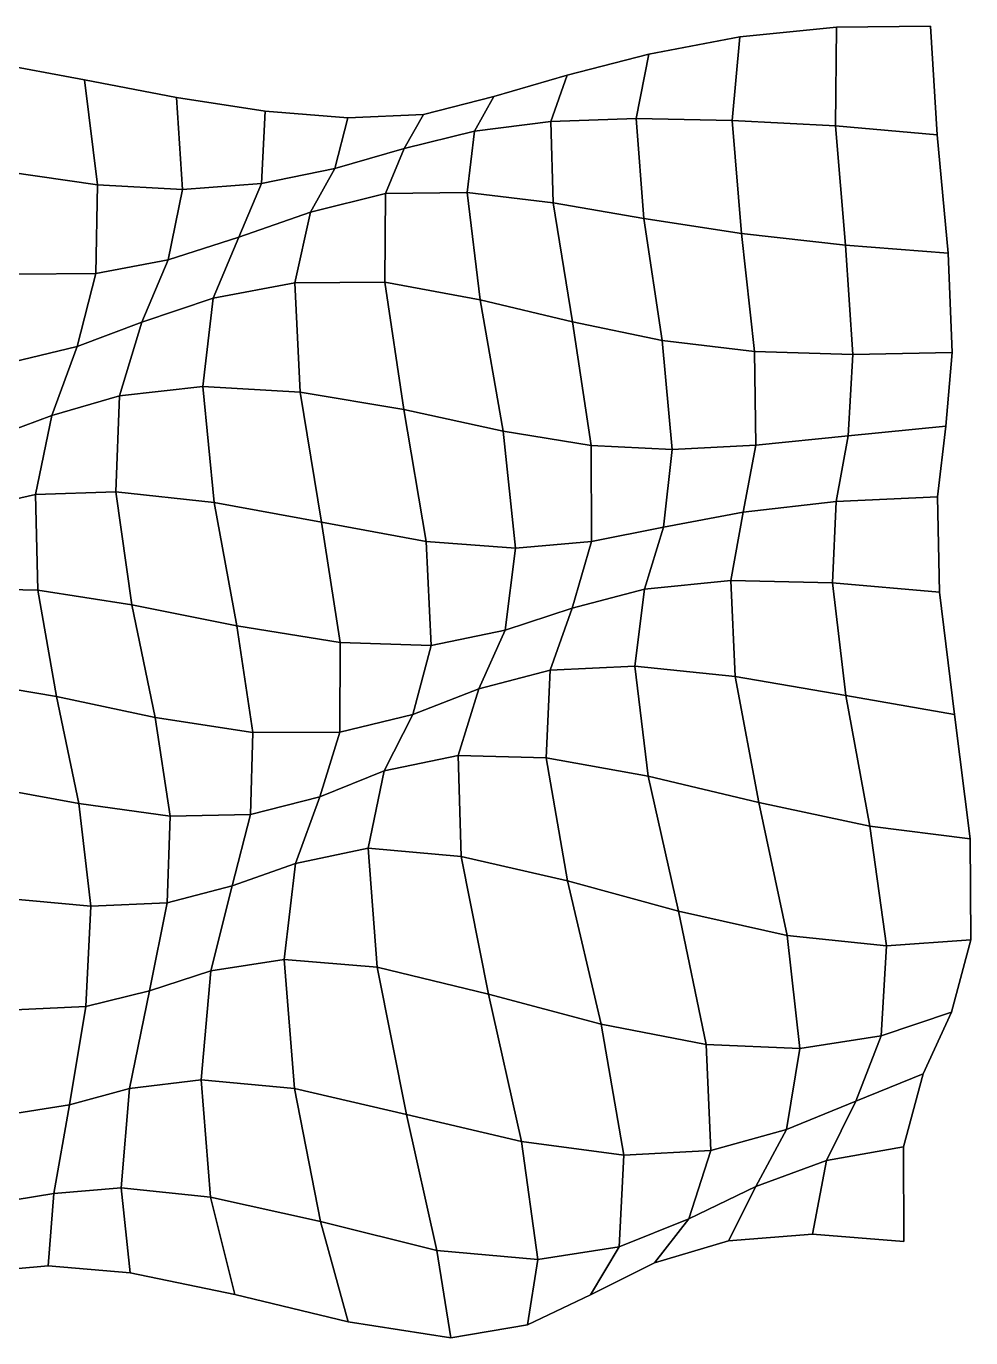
# Model space of a CAD drawing. Extents: x -161 to 229, y -138 to 124.
# Drawn here: x 40.1 to 228.7, y -138.2 to 123.7 of the extents above; entities that cross this region are included whole.
import ezdxf

# ---------------------------------------------------------------- set-up
doc = ezdxf.new("R2010")
doc.units = 0

msp = doc.modelspace()

# ---------------------------------------------------------------- linework, layer by layer
for points in [[(181.083572, 104.914162, 2.622904), (201.729034, 103.816391, -1.962409), (201.896744, 123.558449, -6.388699), (182.590622, 121.572495, -2.993456)], [(181.083572, 104.914162, 2.622904), (182.590622, 121.572495, -2.993456), (201.896744, 123.558449, -6.388699), (201.729034, 103.816391, -1.962409)], [(201.729034, 103.816391, -1.962409), (222.020004, 102.010117, -5.757051), (220.679184, 123.716751, -8.20392), (201.896744, 123.558449, -6.388699)], [(201.729034, 103.816391, -1.962409), (201.896744, 123.558449, -6.388699), (220.679184, 123.716751, -8.20392), (222.020004, 102.010117, -5.757051)], [(161.889069, 105.291138, 6.216221), (181.083572, 104.914162, 2.622904), (182.590622, 121.572495, -2.993456), (164.401062, 118.150505, 0.500269)], [(161.889069, 105.291138, 6.216221), (164.401062, 118.150505, 0.500269), (182.590622, 121.572495, -2.993456), (181.083572, 104.914162, 2.622904)], [(144.836182, 104.713997, 7.755223), (161.889069, 105.291138, 6.216221), (164.401062, 118.150505, 0.500269), (148.128265, 113.951744, 2.828914)], [(144.836182, 104.713997, 7.755223), (148.128265, 113.951744, 2.828914), (164.401062, 118.150505, 0.500269), (161.889069, 105.291138, 6.216221)], [(36.316071, 94.650383, -1.379621), (54.323746, 92.058968, -1.671245), (51.72184, 113.031387, -1.115217), (33.092003, 116.441978, -0.65434)], [(36.316071, 94.650383, -1.379621), (33.092003, 116.441978, -0.65434), (51.72184, 113.031387, -1.115217), (54.323746, 92.058968, -1.671245)], [(54.323746, 92.058968, -1.671245), (71.255463, 91.122314, -1.222927), (70.11158, 109.515884, -1.109066), (51.72184, 113.031387, -1.115217)], [(54.323746, 92.058968, -1.671245), (51.72184, 113.031387, -1.115217), (70.11158, 109.515884, -1.109066), (71.255463, 91.122314, -1.222927)], [(129.614151, 102.768005, 7.237437), (144.836182, 104.713997, 7.755223), (148.128265, 113.951744, 2.828914), (133.460815, 109.65934, 3.504965)], [(129.614151, 102.768005, 7.237437), (133.460815, 109.65934, 3.504965), (148.128265, 113.951744, 2.828914), (144.836182, 104.713997, 7.755223)], [(71.255463, 91.122314, -1.222927), (87.029205, 92.286629, 0.148215), (87.816063, 106.742012, -0.383546), (70.11158, 109.515884, -1.109066)], [(71.255463, 91.122314, -1.222927), (70.11158, 109.515884, -1.109066), (87.816063, 106.742012, -0.383546), (87.029205, 92.286629, 0.148215)], [(115.550255, 99.268677, 5.307327), (129.614151, 102.768005, 7.237437), (133.460815, 109.65934, 3.504965), (119.400833, 106.055809, 2.765689)], [(115.550255, 99.268677, 5.307327), (119.400833, 106.055809, 2.765689), (133.460815, 109.65934, 3.504965), (129.614151, 102.768005, 7.237437)], [(87.029205, 92.286629, 0.148215), (101.70591, 95.295151, 2.404418), (104.325104, 105.455208, 1.028798), (87.816063, 106.742012, -0.383546)], [(87.029205, 92.286629, 0.148215), (87.816063, 106.742012, -0.383546), (104.325104, 105.455208, 1.028798), (101.70591, 95.295151, 2.404418)], [(101.70591, 95.295151, 2.404418), (115.550255, 99.268677, 5.307327), (119.400833, 106.055809, 2.765689), (104.325104, 105.455208, 1.028798)], [(101.70591, 95.295151, 2.404418), (104.325104, 105.455208, 1.028798), (119.400833, 106.055809, 2.765689), (115.550255, 99.268677, 5.307327)], [(145.329132, 88.436058, 10.160806), (163.437622, 85.297211, 9.718444), (161.889069, 105.291138, 6.216221), (144.836182, 104.713997, 7.755223)], [(145.329132, 88.436058, 10.160806), (144.836182, 104.713997, 7.755223), (161.889069, 105.291138, 6.216221), (163.437622, 85.297211, 9.718444)], [(163.437622, 85.297211, 9.718444), (182.949478, 82.293381, 6.822182), (181.083572, 104.914162, 2.622904), (161.889069, 105.291138, 6.216221)], [(163.437622, 85.297211, 9.718444), (161.889069, 105.291138, 6.216221), (181.083572, 104.914162, 2.622904), (182.949478, 82.293381, 6.822182)], [(182.949478, 82.293381, 6.822182), (203.695007, 80.004967, 2.104713), (201.729034, 103.816391, -1.962409), (181.083572, 104.914162, 2.622904)], [(182.949478, 82.293381, 6.822182), (181.083572, 104.914162, 2.622904), (201.729034, 103.816391, -1.962409), (203.695007, 80.004967, 2.104713)], [(111.797752, 90.317596, 6.215634), (128.166809, 90.542915, 8.677981), (129.614151, 102.768005, 7.237437), (115.550255, 99.268677, 5.307327)], [(111.797752, 90.317596, 6.215634), (115.550255, 99.268677, 5.307327), (129.614151, 102.768005, 7.237437), (128.166809, 90.542915, 8.677981)], [(128.166809, 90.542915, 8.677981), (145.329132, 88.436058, 10.160806), (144.836182, 104.713997, 7.755223), (129.614151, 102.768005, 7.237437)], [(128.166809, 90.542915, 8.677981), (129.614151, 102.768005, 7.237437), (144.836182, 104.713997, 7.755223), (145.329132, 88.436058, 10.160806)], [(203.695007, 80.004967, 2.104713), (224.229294, 78.370552, -2.686425), (222.020004, 102.010117, -5.757051), (201.729034, 103.816391, -1.962409)], [(203.695007, 80.004967, 2.104713), (201.729034, 103.816391, -1.962409), (222.020004, 102.010117, -5.757051), (224.229294, 78.370552, -2.686425)], [(96.826447, 86.565529, 3.090552), (111.797752, 90.317596, 6.215634), (115.550255, 99.268677, 5.307327), (101.70591, 95.295151, 2.404418)], [(96.826447, 86.565529, 3.090552), (101.70591, 95.295151, 2.404418), (115.550255, 99.268677, 5.307327), (111.797752, 90.317596, 6.215634)], [(38.222828, 74.210892, -1.703419), (53.948666, 74.336304, -1.655033), (54.323746, 92.058968, -1.671245), (36.316071, 94.650383, -1.379621)], [(38.222828, 74.210892, -1.703419), (36.316071, 94.650383, -1.379621), (54.323746, 92.058968, -1.671245), (53.948666, 74.336304, -1.655033)], [(82.511017, 81.59877, 0.730703), (96.826447, 86.565529, 3.090552), (101.70591, 95.295151, 2.404418), (87.029205, 92.286629, 0.148215)], [(82.511017, 81.59877, 0.730703), (87.029205, 92.286629, 0.148215), (101.70591, 95.295151, 2.404418), (96.826447, 86.565529, 3.090552)], [(53.948666, 74.336304, -1.655033), (68.452713, 77.04158, -0.859411), (71.255463, 91.122314, -1.222927), (54.323746, 92.058968, -1.671245)], [(53.948666, 74.336304, -1.655033), (54.323746, 92.058968, -1.671245), (71.255463, 91.122314, -1.222927), (68.452713, 77.04158, -0.859411)], [(68.452713, 77.04158, -0.859411), (82.511017, 81.59877, 0.730703), (87.029205, 92.286629, 0.148215), (71.255463, 91.122314, -1.222927)], [(68.452713, 77.04158, -0.859411), (71.255463, 91.122314, -1.222927), (87.029205, 92.286629, 0.148215), (82.511017, 81.59877, 0.730703)], [(93.691216, 72.43718, 3.260766), (111.683777, 72.601936, 5.883671), (111.797752, 90.317596, 6.215634), (96.826447, 86.565529, 3.090552)], [(93.691216, 72.43718, 3.260766), (96.826447, 86.565529, 3.090552), (111.797752, 90.317596, 6.215634), (111.683777, 72.601936, 5.883671)], [(111.683777, 72.601936, 5.883671), (130.762238, 69.079788, 8.314799), (128.166809, 90.542915, 8.677981), (111.797752, 90.317596, 6.215634)], [(111.683777, 72.601936, 5.883671), (111.797752, 90.317596, 6.215634), (128.166809, 90.542915, 8.677981), (130.762238, 69.079788, 8.314799)], [(130.762238, 69.079788, 8.314799), (149.193649, 64.669014, 10.382766), (145.329132, 88.436058, 10.160806), (128.166809, 90.542915, 8.677981)], [(130.762238, 69.079788, 8.314799), (128.166809, 90.542915, 8.677981), (145.329132, 88.436058, 10.160806), (149.193649, 64.669014, 10.382766)], [(77.420029, 69.413086, 1.424346), (93.691216, 72.43718, 3.260766), (96.826447, 86.565529, 3.090552), (82.511017, 81.59877, 0.730703)], [(77.420029, 69.413086, 1.424346), (82.511017, 81.59877, 0.730703), (96.826447, 86.565529, 3.090552), (93.691216, 72.43718, 3.260766)], [(149.193649, 64.669014, 10.382766), (167.110947, 60.934162, 10.947732), (163.437622, 85.297211, 9.718444), (145.329132, 88.436058, 10.160806)], [(149.193649, 64.669014, 10.382766), (145.329132, 88.436058, 10.160806), (163.437622, 85.297211, 9.718444), (167.110947, 60.934162, 10.947732)], [(167.110947, 60.934162, 10.947732), (185.551086, 58.737362, 9.051522), (182.949478, 82.293381, 6.822182), (163.437622, 85.297211, 9.718444)], [(167.110947, 60.934162, 10.947732), (163.437622, 85.297211, 9.718444), (182.949478, 82.293381, 6.822182), (185.551086, 58.737362, 9.051522)], [(63.155758, 64.5933, 0.092931), (77.420029, 69.413086, 1.424346), (82.511017, 81.59877, 0.730703), (68.452713, 77.04158, -0.859411)], [(63.155758, 64.5933, 0.092931), (68.452713, 77.04158, -0.859411), (82.511017, 81.59877, 0.730703), (77.420029, 69.413086, 1.424346)], [(185.551086, 58.737362, 9.051522), (205.156952, 58.131104, 4.886821), (203.695007, 80.004967, 2.104713), (182.949478, 82.293381, 6.822182)], [(185.551086, 58.737362, 9.051522), (182.949478, 82.293381, 6.822182), (203.695007, 80.004967, 2.104713), (205.156952, 58.131104, 4.886821)], [(205.156952, 58.131104, 4.886821), (225.040192, 58.554222, -0.009794), (224.229294, 78.370552, -2.686425), (203.695007, 80.004967, 2.104713)], [(205.156952, 58.131104, 4.886821), (203.695007, 80.004967, 2.104713), (224.229294, 78.370552, -2.686425), (225.040192, 58.554222, -0.009794)], [(50.242908, 59.742809, -0.797752), (63.155758, 64.5933, 0.092931), (68.452713, 77.04158, -0.859411), (53.948666, 74.336304, -1.655033)], [(50.242908, 59.742809, -0.797752), (53.948666, 74.336304, -1.655033), (68.452713, 77.04158, -0.859411), (63.155758, 64.5933, 0.092931)], [(37.265915, 56.646114, -1.210365), (50.242908, 59.742809, -0.797752), (53.948666, 74.336304, -1.655033), (38.222828, 74.210892, -1.703419)], [(37.265915, 56.646114, -1.210365), (38.222828, 74.210892, -1.703419), (53.948666, 74.336304, -1.655033), (50.242908, 59.742809, -0.797752)], [(75.370049, 51.732613, 2.209), (94.802078, 50.661366, 3.274563), (93.691216, 72.43718, 3.260766), (77.420029, 69.413086, 1.424346)], [(75.370049, 51.732613, 2.209), (77.420029, 69.413086, 1.424346), (93.691216, 72.43718, 3.260766), (94.802078, 50.661366, 3.274563)], [(94.802078, 50.661366, 3.274563), (115.496803, 47.190826, 5.204061), (111.683777, 72.601936, 5.883671), (93.691216, 72.43718, 3.260766)], [(94.802078, 50.661366, 3.274563), (93.691216, 72.43718, 3.260766), (111.683777, 72.601936, 5.883671), (115.496803, 47.190826, 5.204061)], [(115.496803, 47.190826, 5.204061), (135.32608, 42.83794, 7.405412), (130.762238, 69.079788, 8.314799), (111.683777, 72.601936, 5.883671)], [(115.496803, 47.190826, 5.204061), (111.683777, 72.601936, 5.883671), (130.762238, 69.079788, 8.314799), (135.32608, 42.83794, 7.405412)], [(58.716888, 49.913773, 1.459229), (75.370049, 51.732613, 2.209), (77.420029, 69.413086, 1.424346), (63.155758, 64.5933, 0.092931)], [(58.716888, 49.913773, 1.459229), (63.155758, 64.5933, 0.092931), (77.420029, 69.413086, 1.424346), (75.370049, 51.732613, 2.209)], [(135.32608, 42.83794, 7.405412), (152.893036, 39.980629, 9.747661), (149.193649, 64.669014, 10.382766), (130.762238, 69.079788, 8.314799)], [(135.32608, 42.83794, 7.405412), (130.762238, 69.079788, 8.314799), (149.193649, 64.669014, 10.382766), (152.893036, 39.980629, 9.747661)], [(45.201103, 45.981449, 0.764646), (58.716888, 49.913773, 1.459229), (63.155758, 64.5933, 0.092931), (50.242908, 59.742809, -0.797752)], [(45.201103, 45.981449, 0.764646), (50.242908, 59.742809, -0.797752), (63.155758, 64.5933, 0.092931), (58.716888, 49.913773, 1.459229)], [(152.893036, 39.980629, 9.747661), (169.085449, 39.175213, 10.959702), (167.110947, 60.934162, 10.947732), (149.193649, 64.669014, 10.382766)], [(152.893036, 39.980629, 9.747661), (149.193649, 64.669014, 10.382766), (167.110947, 60.934162, 10.947732), (169.085449, 39.175213, 10.959702)], [(169.085449, 39.175213, 10.959702), (185.773331, 40.080036, 9.832664), (185.551086, 58.737362, 9.051522), (167.110947, 60.934162, 10.947732)], [(169.085449, 39.175213, 10.959702), (167.110947, 60.934162, 10.947732), (185.551086, 58.737362, 9.051522), (185.773331, 40.080036, 9.832664)], [(33.677258, 41.702492, 0.10198), (45.201103, 45.981449, 0.764646), (50.242908, 59.742809, -0.797752), (37.265915, 56.646114, -1.210365)], [(33.677258, 41.702492, 0.10198), (37.265915, 56.646114, -1.210365), (50.242908, 59.742809, -0.797752), (45.201103, 45.981449, 0.764646)], [(185.773331, 40.080036, 9.832664), (204.207703, 41.91877, 6.326141), (205.156952, 58.131104, 4.886821), (185.551086, 58.737362, 9.051522)], [(185.773331, 40.080036, 9.832664), (185.551086, 58.737362, 9.051522), (205.156952, 58.131104, 4.886821), (204.207703, 41.91877, 6.326141)], [(204.207703, 41.91877, 6.326141), (223.720001, 43.849598, 1.789647), (225.040192, 58.554222, -0.009794), (205.156952, 58.131104, 4.886821)], [(204.207703, 41.91877, 6.326141), (205.156952, 58.131104, 4.886821), (225.040192, 58.554222, -0.009794), (223.720001, 43.849598, 1.789647)], [(41.918884, 30.182747, 2.817664), (57.967037, 30.744194, 3.20428), (58.716888, 49.913773, 1.459229), (45.201103, 45.981449, 0.764646)], [(41.918884, 30.182747, 2.817664), (45.201103, 45.981449, 0.764646), (58.716888, 49.913773, 1.459229), (57.967037, 30.744194, 3.20428)], [(57.967037, 30.744194, 3.20428), (77.602943, 28.606037, 3.364351), (75.370049, 51.732613, 2.209), (58.716888, 49.913773, 1.459229)], [(57.967037, 30.744194, 3.20428), (58.716888, 49.913773, 1.459229), (75.370049, 51.732613, 2.209), (77.602943, 28.606037, 3.364351)], [(77.602943, 28.606037, 3.364351), (99.057213, 24.69212, 3.818894), (94.802078, 50.661366, 3.274563), (75.370049, 51.732613, 2.209)], [(77.602943, 28.606037, 3.364351), (75.370049, 51.732613, 2.209), (94.802078, 50.661366, 3.274563), (99.057213, 24.69212, 3.818894)], [(99.057213, 24.69212, 3.818894), (119.926582, 20.829409, 5.280448), (115.496803, 47.190826, 5.204061), (94.802078, 50.661366, 3.274563)], [(99.057213, 24.69212, 3.818894), (94.802078, 50.661366, 3.274563), (115.496803, 47.190826, 5.204061), (119.926582, 20.829409, 5.280448)], [(119.926582, 20.829409, 5.280448), (137.794403, 19.49094, 7.229119), (135.32608, 42.83794, 7.405412), (115.496803, 47.190826, 5.204061)], [(119.926582, 20.829409, 5.280448), (115.496803, 47.190826, 5.204061), (135.32608, 42.83794, 7.405412), (137.794403, 19.49094, 7.229119)], [(29.541651, 27.385429, 1.970367), (41.918884, 30.182747, 2.817664), (45.201103, 45.981449, 0.764646), (33.677258, 41.702492, 0.10198)], [(29.541651, 27.385429, 1.970367), (33.677258, 41.702492, 0.10198), (45.201103, 45.981449, 0.764646), (41.918884, 30.182747, 2.817664)], [(137.794403, 19.49094, 7.229119), (152.953323, 20.786703, 9.498227), (152.893036, 39.980629, 9.747661), (135.32608, 42.83794, 7.405412)], [(137.794403, 19.49094, 7.229119), (135.32608, 42.83794, 7.405412), (152.893036, 39.980629, 9.747661), (152.953323, 20.786703, 9.498227)], [(183.24437, 26.671591, 9.86636), (201.846863, 28.797773, 6.711663), (204.207703, 41.91877, 6.326141), (185.773331, 40.080036, 9.832664)], [(183.24437, 26.671591, 9.86636), (185.773331, 40.080036, 9.832664), (204.207703, 41.91877, 6.326141), (201.846863, 28.797773, 6.711663)], [(201.846863, 28.797773, 6.711663), (222.050018, 29.704094, 2.594651), (223.720001, 43.849598, 1.789647), (204.207703, 41.91877, 6.326141)], [(201.846863, 28.797773, 6.711663), (204.207703, 41.91877, 6.326141), (223.720001, 43.849598, 1.789647), (222.050018, 29.704094, 2.594651)], [(152.953323, 20.786703, 9.498227), (167.330933, 23.648033, 10.770592), (169.085449, 39.175213, 10.959702), (152.893036, 39.980629, 9.747661)], [(152.953323, 20.786703, 9.498227), (152.893036, 39.980629, 9.747661), (169.085449, 39.175213, 10.959702), (167.330933, 23.648033, 10.770592)], [(167.330933, 23.648033, 10.770592), (183.24437, 26.671591, 9.86636), (185.773331, 40.080036, 9.832664), (169.085449, 39.175213, 10.959702)], [(167.330933, 23.648033, 10.770592), (169.085449, 39.175213, 10.959702), (185.773331, 40.080036, 9.832664), (183.24437, 26.671591, 9.86636)], [(27.361647, 11.452346, 3.932813), (42.37825, 11.118877, 5.164756), (41.918884, 30.182747, 2.817664), (29.541651, 27.385429, 1.970367)], [(27.361647, 11.452346, 3.932813), (29.541651, 27.385429, 1.970367), (41.918884, 30.182747, 2.817664), (42.37825, 11.118877, 5.164756)], [(42.37825, 11.118877, 5.164756), (61.134903, 8.179543, 5.496178), (57.967037, 30.744194, 3.20428), (41.918884, 30.182747, 2.817664)], [(42.37825, 11.118877, 5.164756), (41.918884, 30.182747, 2.817664), (57.967037, 30.744194, 3.20428), (61.134903, 8.179543, 5.496178)], [(61.134903, 8.179543, 5.496178), (82.1101, 3.995784, 5.415049), (77.602943, 28.606037, 3.364351), (57.967037, 30.744194, 3.20428)], [(61.134903, 8.179543, 5.496178), (57.967037, 30.744194, 3.20428), (77.602943, 28.606037, 3.364351), (82.1101, 3.995784, 5.415049)], [(201.091141, 12.548594, 6.035868), (222.510651, 10.674004, 2.404737), (222.050018, 29.704094, 2.594651), (201.846863, 28.797773, 6.711663)], [(201.091141, 12.548594, 6.035868), (201.846863, 28.797773, 6.711663), (222.050018, 29.704094, 2.594651), (222.510651, 10.674004, 2.404737)], [(82.1101, 3.995784, 5.415049), (102.753601, 0.657221, 5.628825), (99.057213, 24.69212, 3.818894), (77.602943, 28.606037, 3.364351)], [(82.1101, 3.995784, 5.415049), (77.602943, 28.606037, 3.364351), (99.057213, 24.69212, 3.818894), (102.753601, 0.657221, 5.628825)], [(163.557846, 11.259567, 10.53749), (180.809326, 13.006292, 9.155907), (183.24437, 26.671591, 9.86636), (167.330933, 23.648033, 10.770592)], [(163.557846, 11.259567, 10.53749), (167.330933, 23.648033, 10.770592), (183.24437, 26.671591, 9.86636), (180.809326, 13.006292, 9.155907)], [(180.809326, 13.006292, 9.155907), (201.091141, 12.548594, 6.035868), (201.846863, 28.797773, 6.711663), (183.24437, 26.671591, 9.86636)], [(180.809326, 13.006292, 9.155907), (183.24437, 26.671591, 9.86636), (201.846863, 28.797773, 6.711663), (201.091141, 12.548594, 6.035868)], [(102.753601, 0.657221, 5.628825), (120.940926, 0.013555, 6.890079), (119.926582, 20.829409, 5.280448), (99.057213, 24.69212, 3.818894)], [(102.753601, 0.657221, 5.628825), (99.057213, 24.69212, 3.818894), (119.926582, 20.829409, 5.280448), (120.940926, 0.013555, 6.890079)], [(149.136688, 7.502342, 9.984294), (163.557846, 11.259567, 10.53749), (167.330933, 23.648033, 10.770592), (152.953323, 20.786703, 9.498227)], [(149.136688, 7.502342, 9.984294), (152.953323, 20.786703, 9.498227), (167.330933, 23.648033, 10.770592), (163.557846, 11.259567, 10.53749)], [(120.940926, 0.013555, 6.890079), (135.713654, 3.071708, 8.368122), (137.794403, 19.49094, 7.229119), (119.926582, 20.829409, 5.280448)], [(120.940926, 0.013555, 6.890079), (119.926582, 20.829409, 5.280448), (137.794403, 19.49094, 7.229119), (135.713654, 3.071708, 8.368122)], [(135.713654, 3.071708, 8.368122), (149.136688, 7.502342, 9.984294), (152.953323, 20.786703, 9.498227), (137.794403, 19.49094, 7.229119)], [(135.713654, 3.071708, 8.368122), (137.794403, 19.49094, 7.229119), (152.953323, 20.786703, 9.498227), (149.136688, 7.502342, 9.984294)], [(28.334545, -7.137943, 5.261172), (46.099564, -10.122339, 7.300711), (42.37825, 11.118877, 5.164756), (27.361647, 11.452346, 3.932813)], [(28.334545, -7.137943, 5.261172), (27.361647, 11.452346, 3.932813), (42.37825, 11.118877, 5.164756), (46.099564, -10.122339, 7.300711)], [(46.099564, -10.122339, 7.300711), (65.819267, -14.337029, 8.178729), (61.134903, 8.179543, 5.496178), (42.37825, 11.118877, 5.164756)], [(46.099564, -10.122339, 7.300711), (42.37825, 11.118877, 5.164756), (61.134903, 8.179543, 5.496178), (65.819267, -14.337029, 8.178729)], [(144.740326, -4.896665, 10.767011), (161.651596, -4.064499, 9.965881), (163.557846, 11.259567, 10.53749), (149.136688, 7.502342, 9.984294)], [(144.740326, -4.896665, 10.767011), (149.136688, 7.502342, 9.984294), (163.557846, 11.259567, 10.53749), (161.651596, -4.064499, 9.965881)], [(161.651596, -4.064499, 9.965881), (181.684845, -6.168898, 7.703729), (180.809326, 13.006292, 9.155907), (163.557846, 11.259567, 10.53749)], [(161.651596, -4.064499, 9.965881), (163.557846, 11.259567, 10.53749), (180.809326, 13.006292, 9.155907), (181.684845, -6.168898, 7.703729)], [(181.684845, -6.168898, 7.703729), (203.779816, -9.974205, 4.513397), (201.091141, 12.548594, 6.035868), (180.809326, 13.006292, 9.155907)], [(181.684845, -6.168898, 7.703729), (180.809326, 13.006292, 9.155907), (201.091141, 12.548594, 6.035868), (203.779816, -9.974205, 4.513397)], [(203.779816, -9.974205, 4.513397), (225.495819, -13.717214, 1.530292), (222.510651, 10.674004, 2.404737), (201.091141, 12.548594, 6.035868)], [(203.779816, -9.974205, 4.513397), (201.091141, 12.548594, 6.035868), (222.510651, 10.674004, 2.404737), (225.495819, -13.717214, 1.530292)], [(65.819267, -14.337029, 8.178729), (85.330391, -17.346716, 8.435356), (82.1101, 3.995784, 5.415049), (61.134903, 8.179543, 5.496178)], [(65.819267, -14.337029, 8.178729), (61.134903, 8.179543, 5.496178), (82.1101, 3.995784, 5.415049), (85.330391, -17.346716, 8.435356)], [(130.469238, -8.629529, 10.480702), (144.740326, -4.896665, 10.767011), (149.136688, 7.502342, 9.984294), (135.713654, 3.071708, 8.368122)], [(130.469238, -8.629529, 10.480702), (135.713654, 3.071708, 8.368122), (149.136688, 7.502342, 9.984294), (144.740326, -4.896665, 10.767011)], [(85.330391, -17.346716, 8.435356), (102.678146, -17.284111, 8.818824), (102.753601, 0.657221, 5.628825), (82.1101, 3.995784, 5.415049)], [(85.330391, -17.346716, 8.435356), (82.1101, 3.995784, 5.415049), (102.753601, 0.657221, 5.628825), (102.678146, -17.284111, 8.818824)], [(117.264534, -13.766988, 9.946072), (130.469238, -8.629529, 10.480702), (135.713654, 3.071708, 8.368122), (120.940926, 0.013555, 6.890079)], [(117.264534, -13.766988, 9.946072), (120.940926, 0.013555, 6.890079), (135.713654, 3.071708, 8.368122), (130.469238, -8.629529, 10.480702)], [(102.678146, -17.284111, 8.818824), (117.264534, -13.766988, 9.946072), (120.940926, 0.013555, 6.890079), (102.753601, 0.657221, 5.628825)], [(102.678146, -17.284111, 8.818824), (102.753601, 0.657221, 5.628825), (120.940926, 0.013555, 6.890079), (117.264534, -13.766988, 9.946072)], [(126.338707, -21.917189, 12.059329), (143.926758, -22.372375, 10.664328), (144.740326, -4.896665, 10.767011), (130.469238, -8.629529, 10.480702)], [(126.338707, -21.917189, 12.059329), (130.469238, -8.629529, 10.480702), (144.740326, -4.896665, 10.767011), (143.926758, -22.372375, 10.664328)], [(143.926758, -22.372375, 10.664328), (164.271927, -26.026926, 8.43406), (161.651596, -4.064499, 9.965881), (144.740326, -4.896665, 10.767011)], [(143.926758, -22.372375, 10.664328), (144.740326, -4.896665, 10.767011), (161.651596, -4.064499, 9.965881), (164.271927, -26.026926, 8.43406)], [(164.271927, -26.026926, 8.43406), (186.411041, -31.287167, 5.522243), (181.684845, -6.168898, 7.703729), (161.651596, -4.064499, 9.965881)], [(164.271927, -26.026926, 8.43406), (161.651596, -4.064499, 9.965881), (181.684845, -6.168898, 7.703729), (186.411041, -31.287167, 5.522243)], [(31.581524, -28.057755, 4.996436), (50.572617, -31.511581, 8.186146), (46.099564, -10.122339, 7.300711), (28.334545, -7.137943, 5.261172)], [(31.581524, -28.057755, 4.996436), (28.334545, -7.137943, 5.261172), (46.099564, -10.122339, 7.300711), (50.572617, -31.511581, 8.186146)], [(186.411041, -31.287167, 5.522243), (208.57074, -36.039074, 2.645791), (203.779816, -9.974205, 4.513397), (181.684845, -6.168898, 7.703729)], [(186.411041, -31.287167, 5.522243), (181.684845, -6.168898, 7.703729), (203.779816, -9.974205, 4.513397), (208.57074, -36.039074, 2.645791)], [(50.572617, -31.511581, 8.186146), (68.799377, -34.073059, 10.191723), (65.819267, -14.337029, 8.178729), (46.099564, -10.122339, 7.300711)], [(50.572617, -31.511581, 8.186146), (46.099564, -10.122339, 7.300711), (65.819267, -14.337029, 8.178729), (68.799377, -34.073059, 10.191723)], [(111.589455, -24.968187, 12.886609), (126.338707, -21.917189, 12.059329), (130.469238, -8.629529, 10.480702), (117.264534, -13.766988, 9.946072)], [(111.589455, -24.968187, 12.886609), (117.264534, -13.766988, 9.946072), (130.469238, -8.629529, 10.480702), (126.338707, -21.917189, 12.059329)], [(208.57074, -36.039074, 2.645791), (228.604889, -38.596622, 0.628755), (225.495819, -13.717214, 1.530292), (203.779816, -9.974205, 4.513397)], [(208.57074, -36.039074, 2.645791), (203.779816, -9.974205, 4.513397), (225.495819, -13.717214, 1.530292), (228.604889, -38.596622, 0.628755)], [(68.799377, -34.073059, 10.191723), (84.893173, -33.7346, 11.300783), (85.330391, -17.346716, 8.435356), (65.819267, -14.337029, 8.178729)], [(68.799377, -34.073059, 10.191723), (65.819267, -14.337029, 8.178729), (85.330391, -17.346716, 8.435356), (84.893173, -33.7346, 11.300783)], [(98.740768, -30.176167, 12.072604), (111.589455, -24.968187, 12.886609), (117.264534, -13.766988, 9.946072), (102.678146, -17.284111, 8.818824)], [(98.740768, -30.176167, 12.072604), (102.678146, -17.284111, 8.818824), (117.264534, -13.766988, 9.946072), (111.589455, -24.968187, 12.886609)], [(84.893173, -33.7346, 11.300783), (98.740768, -30.176167, 12.072604), (102.678146, -17.284111, 8.818824), (85.330391, -17.346716, 8.435356)], [(84.893173, -33.7346, 11.300783), (85.330391, -17.346716, 8.435356), (102.678146, -17.284111, 8.818824), (98.740768, -30.176167, 12.072604)], [(108.336449, -40.448597, 13.41243), (126.959, -42.114986, 11.383941), (126.338707, -21.917189, 12.059329), (111.589455, -24.968187, 12.886609)], [(108.336449, -40.448597, 13.41243), (111.589455, -24.968187, 12.886609), (126.338707, -21.917189, 12.059329), (126.959, -42.114986, 11.383941)], [(126.959, -42.114986, 11.383941), (148.154663, -46.992401, 8.748029), (143.926758, -22.372375, 10.664328), (126.338707, -21.917189, 12.059329)], [(126.959, -42.114986, 11.383941), (126.338707, -21.917189, 12.059329), (143.926758, -22.372375, 10.664328), (148.154663, -46.992401, 8.748029)], [(148.154663, -46.992401, 8.748029), (170.369095, -53.000389, 5.818086), (164.271927, -26.026926, 8.43406), (143.926758, -22.372375, 10.664328)], [(148.154663, -46.992401, 8.748029), (143.926758, -22.372375, 10.664328), (164.271927, -26.026926, 8.43406), (170.369095, -53.000389, 5.818086)], [(93.85807, -43.477085, 13.080677), (108.336449, -40.448597, 13.41243), (111.589455, -24.968187, 12.886609), (98.740768, -30.176167, 12.072604)], [(93.85807, -43.477085, 13.080677), (98.740768, -30.176167, 12.072604), (111.589455, -24.968187, 12.886609), (108.336449, -40.448597, 13.41243)], [(170.369095, -53.000389, 5.818086), (192.069702, -57.857506, 3.084004), (186.411041, -31.287167, 5.522243), (164.271927, -26.026926, 8.43406)], [(170.369095, -53.000389, 5.818086), (164.271927, -26.026926, 8.43406), (186.411041, -31.287167, 5.522243), (192.069702, -57.857506, 3.084004)], [(34.889828, -50.34803, 2.44195), (52.94408, -52.053558, 6.606542), (50.572617, -31.511581, 8.186146), (31.581524, -28.057755, 4.996436)], [(34.889828, -50.34803, 2.44195), (31.581524, -28.057755, 4.996436), (50.572617, -31.511581, 8.186146), (52.94408, -52.053558, 6.606542)], [(81.215195, -47.99036, 11.942597), (93.85807, -43.477085, 13.080677), (98.740768, -30.176167, 12.072604), (84.893173, -33.7346, 11.300783)], [(81.215195, -47.99036, 11.942597), (84.893173, -33.7346, 11.300783), (98.740768, -30.176167, 12.072604), (93.85807, -43.477085, 13.080677)], [(192.069702, -57.857506, 3.084004), (211.859863, -59.916592, 1.150262), (208.57074, -36.039074, 2.645791), (186.411041, -31.287167, 5.522243)], [(192.069702, -57.857506, 3.084004), (186.411041, -31.287167, 5.522243), (208.57074, -36.039074, 2.645791), (211.859863, -59.916592, 1.150262)], [(52.94408, -52.053558, 6.606542), (68.20993, -51.376671, 9.836845), (68.799377, -34.073059, 10.191723), (50.572617, -31.511581, 8.186146)], [(52.94408, -52.053558, 6.606542), (50.572617, -31.511581, 8.186146), (68.799377, -34.073059, 10.191723), (68.20993, -51.376671, 9.836845)], [(68.20993, -51.376671, 9.836845), (81.215195, -47.99036, 11.942597), (84.893173, -33.7346, 11.300783), (68.799377, -34.073059, 10.191723)], [(68.20993, -51.376671, 9.836845), (68.799377, -34.073059, 10.191723), (84.893173, -33.7346, 11.300783), (81.215195, -47.99036, 11.942597)], [(211.859863, -59.916592, 1.150262), (228.723831, -58.729439, 0.315425), (228.604889, -38.596622, 0.628755), (208.57074, -36.039074, 2.645791)], [(211.859863, -59.916592, 1.150262), (208.57074, -36.039074, 2.645791), (228.604889, -38.596622, 0.628755), (228.723831, -58.729439, 0.315425)], [(91.610435, -62.701385, 10.234031), (110.162498, -64.181343, 10.230579), (108.336449, -40.448597, 13.41243), (93.85807, -43.477085, 13.080677)], [(91.610435, -62.701385, 10.234031), (93.85807, -43.477085, 13.080677), (108.336449, -40.448597, 13.41243), (110.162498, -64.181343, 10.230579)], [(110.162498, -64.181343, 10.230579), (132.374527, -69.575264, 7.932425), (126.959, -42.114986, 11.383941), (108.336449, -40.448597, 13.41243)], [(110.162498, -64.181343, 10.230579), (108.336449, -40.448597, 13.41243), (126.959, -42.114986, 11.383941), (132.374527, -69.575264, 7.932425)], [(76.934723, -64.951767, 8.872207), (91.610435, -62.701385, 10.234031), (93.85807, -43.477085, 13.080677), (81.215195, -47.99036, 11.942597)], [(76.934723, -64.951767, 8.872207), (81.215195, -47.99036, 11.942597), (93.85807, -43.477085, 13.080677), (91.610435, -62.701385, 10.234031)], [(132.374527, -69.575264, 7.932425), (154.87085, -75.559082, 5.266381), (148.154663, -46.992401, 8.748029), (126.959, -42.114986, 11.383941)], [(132.374527, -69.575264, 7.932425), (126.959, -42.114986, 11.383941), (148.154663, -46.992401, 8.748029), (154.87085, -75.559082, 5.266381)], [(154.87085, -75.559082, 5.266381), (175.871033, -79.653625, 2.874145), (170.369095, -53.000389, 5.818086), (148.154663, -46.992401, 8.748029)], [(154.87085, -75.559082, 5.266381), (148.154663, -46.992401, 8.748029), (170.369095, -53.000389, 5.818086), (175.871033, -79.653625, 2.874145)], [(64.661072, -68.940056, 6.12482), (76.934723, -64.951767, 8.872207), (81.215195, -47.99036, 11.942597), (68.20993, -51.376671, 9.836845)], [(64.661072, -68.940056, 6.12482), (68.20993, -51.376671, 9.836845), (81.215195, -47.99036, 11.942597), (76.934723, -64.951767, 8.872207)], [(36.362331, -72.820572, -2.02568), (51.975166, -72.090843, 2.258616), (52.94408, -52.053558, 6.606542), (34.889828, -50.34803, 2.44195)], [(36.362331, -72.820572, -2.02568), (34.889828, -50.34803, 2.44195), (52.94408, -52.053558, 6.606542), (51.975166, -72.090843, 2.258616)], [(51.975166, -72.090843, 2.258616), (64.661072, -68.940056, 6.12482), (68.20993, -51.376671, 9.836845), (52.94408, -52.053558, 6.606542)], [(51.975166, -72.090843, 2.258616), (52.94408, -52.053558, 6.606542), (68.20993, -51.376671, 9.836845), (64.661072, -68.940056, 6.12482)], [(175.871033, -79.653625, 2.874145), (194.572617, -80.45929, 1.248898), (192.069702, -57.857506, 3.084004), (170.369095, -53.000389, 5.818086)], [(175.871033, -79.653625, 2.874145), (170.369095, -53.000389, 5.818086), (192.069702, -57.857506, 3.084004), (194.572617, -80.45929, 1.248898)], [(194.572617, -80.45929, 1.248898), (210.812042, -77.931213, 0.620006), (211.859863, -59.916592, 1.150262), (192.069702, -57.857506, 3.084004)], [(194.572617, -80.45929, 1.248898), (192.069702, -57.857506, 3.084004), (211.859863, -59.916592, 1.150262), (210.812042, -77.931213, 0.620006)], [(210.812042, -77.931213, 0.620006), (224.879196, -73.193588, 0.736844), (228.723831, -58.729439, 0.315425), (211.859863, -59.916592, 1.150262)], [(210.812042, -77.931213, 0.620006), (211.859863, -59.916592, 1.150262), (228.723831, -58.729439, 0.315425), (224.879196, -73.193588, 0.736844)], [(75.007401, -86.718544, 2.835411), (93.657219, -88.432167, 4.280006), (91.610435, -62.701385, 10.234031), (76.934723, -64.951767, 8.872207)], [(75.007401, -86.718544, 2.835411), (76.934723, -64.951767, 8.872207), (91.610435, -62.701385, 10.234031), (93.657219, -88.432167, 4.280006)], [(93.657219, -88.432167, 4.280006), (116.010918, -93.641373, 4.420017), (110.162498, -64.181343, 10.230579), (91.610435, -62.701385, 10.234031)], [(93.657219, -88.432167, 4.280006), (91.610435, -62.701385, 10.234031), (110.162498, -64.181343, 10.230579), (116.010918, -93.641373, 4.420017)], [(60.693382, -88.463562, 0.113636), (75.007401, -86.718544, 2.835411), (76.934723, -64.951767, 8.872207), (64.661072, -68.940056, 6.12482)], [(60.693382, -88.463562, 0.113636), (64.661072, -68.940056, 6.12482), (76.934723, -64.951767, 8.872207), (75.007401, -86.718544, 2.835411)], [(116.010918, -93.641373, 4.420017), (138.972824, -98.994576, 3.091869), (132.374527, -69.575264, 7.932425), (110.162498, -64.181343, 10.230579)], [(116.010918, -93.641373, 4.420017), (110.162498, -64.181343, 10.230579), (132.374527, -69.575264, 7.932425), (138.972824, -98.994576, 3.091869)], [(48.729622, -91.673401, -3.361843), (60.693382, -88.463562, 0.113636), (64.661072, -68.940056, 6.12482), (51.975166, -72.090843, 2.258616)], [(48.729622, -91.673401, -3.361843), (51.975166, -72.090843, 2.258616), (64.661072, -68.940056, 6.12482), (60.693382, -88.463562, 0.113636)], [(138.972824, -98.994576, 3.091869), (159.406174, -101.743126, 1.69424), (154.87085, -75.559082, 5.266381), (132.374527, -69.575264, 7.932425)], [(138.972824, -98.994576, 3.091869), (132.374527, -69.575264, 7.932425), (154.87085, -75.559082, 5.266381), (159.406174, -101.743126, 1.69424)], [(35.642742, -93.790283, -6.605682), (48.729622, -91.673401, -3.361843), (51.975166, -72.090843, 2.258616), (36.362331, -72.820572, -2.02568)], [(35.642742, -93.790283, -6.605682), (36.362331, -72.820572, -2.02568), (51.975166, -72.090843, 2.258616), (48.729622, -91.673401, -3.361843)], [(205.751175, -90.934235, 0.993359), (219.210724, -85.519455, 1.326889), (224.879196, -73.193588, 0.736844), (210.812042, -77.931213, 0.620006)], [(205.751175, -90.934235, 0.993359), (210.812042, -77.931213, 0.620006), (224.879196, -73.193588, 0.736844), (219.210724, -85.519455, 1.326889)], [(159.406174, -101.743126, 1.69424), (176.816299, -100.785027, 0.804332), (175.871033, -79.653625, 2.874145), (154.87085, -75.559082, 5.266381)], [(159.406174, -101.743126, 1.69424), (154.87085, -75.559082, 5.266381), (175.871033, -79.653625, 2.874145), (176.816299, -100.785027, 0.804332)], [(191.924362, -96.65126, 0.634448), (205.751175, -90.934235, 0.993359), (210.812042, -77.931213, 0.620006), (194.572617, -80.45929, 1.248898)], [(191.924362, -96.65126, 0.634448), (194.572617, -80.45929, 1.248898), (210.812042, -77.931213, 0.620006), (205.751175, -90.934235, 0.993359)], [(176.816299, -100.785027, 0.804332), (191.924362, -96.65126, 0.634448), (194.572617, -80.45929, 1.248898), (175.871033, -79.653625, 2.874145)], [(176.816299, -100.785027, 0.804332), (175.871033, -79.653625, 2.874145), (194.572617, -80.45929, 1.248898), (191.924362, -96.65126, 0.634448)], [(199.93927, -102.82917, 1.350243), (215.279633, -100.116989, 1.067833), (219.210724, -85.519455, 1.326889), (205.751175, -90.934235, 0.993359)], [(199.93927, -102.82917, 1.350243), (205.751175, -90.934235, 0.993359), (219.210724, -85.519455, 1.326889), (215.279633, -100.116989, 1.067833)], [(45.605282, -109.386421, -7.512979), (59.040485, -108.299652, -5.331219), (60.693382, -88.463562, 0.113636), (48.729622, -91.673401, -3.361843)], [(45.605282, -109.386421, -7.512979), (48.729622, -91.673401, -3.361843), (60.693382, -88.463562, 0.113636), (59.040485, -108.299652, -5.331219)], [(59.040485, -108.299652, -5.331219), (76.8647, -110.120415, -3.271825), (75.007401, -86.718544, 2.835411), (60.693382, -88.463562, 0.113636)], [(59.040485, -108.299652, -5.331219), (60.693382, -88.463562, 0.113636), (75.007401, -86.718544, 2.835411), (76.8647, -110.120415, -3.271825)], [(76.8647, -110.120415, -3.271825), (98.854721, -114.995659, -1.862207), (93.657219, -88.432167, 4.280006), (75.007401, -86.718544, 2.835411)], [(76.8647, -110.120415, -3.271825), (75.007401, -86.718544, 2.835411), (93.657219, -88.432167, 4.280006), (98.854721, -114.995659, -1.862207)], [(98.854721, -114.995659, -1.862207), (122.106697, -120.817673, -1.133388), (116.010918, -93.641373, 4.420017), (93.657219, -88.432167, 4.280006)], [(98.854721, -114.995659, -1.862207), (93.657219, -88.432167, 4.280006), (116.010918, -93.641373, 4.420017), (122.106697, -120.817673, -1.133388)], [(33.73996, -111.324921, -8.914236), (45.605282, -109.386421, -7.512979), (48.729622, -91.673401, -3.361843), (35.642742, -93.790283, -6.605682)], [(33.73996, -111.324921, -8.914236), (35.642742, -93.790283, -6.605682), (48.729622, -91.673401, -3.361843), (45.605282, -109.386421, -7.512979)], [(185.792465, -108.034813, 0.902564), (199.93927, -102.82917, 1.350243), (205.751175, -90.934235, 0.993359), (191.924362, -96.65126, 0.634448)], [(185.792465, -108.034813, 0.902564), (191.924362, -96.65126, 0.634448), (205.751175, -90.934235, 0.993359), (199.93927, -102.82917, 1.350243)], [(122.106697, -120.817673, -1.133388), (142.25145, -122.568008, -0.797881), (138.972824, -98.994576, 3.091869), (116.010918, -93.641373, 4.420017)], [(122.106697, -120.817673, -1.133388), (116.010918, -93.641373, 4.420017), (138.972824, -98.994576, 3.091869), (142.25145, -122.568008, -0.797881)], [(172.386353, -114.473534, 0.177878), (185.792465, -108.034813, 0.902564), (191.924362, -96.65126, 0.634448), (176.816299, -100.785027, 0.804332)], [(172.386353, -114.473534, 0.177878), (176.816299, -100.785027, 0.804332), (191.924362, -96.65126, 0.634448), (185.792465, -108.034813, 0.902564)], [(142.25145, -122.568008, -0.797881), (158.505432, -120.053436, -0.431834), (159.406174, -101.743126, 1.69424), (138.972824, -98.994576, 3.091869)], [(142.25145, -122.568008, -0.797881), (138.972824, -98.994576, 3.091869), (159.406174, -101.743126, 1.69424), (158.505432, -120.053436, -0.431834)], [(158.505432, -120.053436, -0.431834), (172.386353, -114.473534, 0.177878), (176.816299, -100.785027, 0.804332), (159.406174, -101.743126, 1.69424)], [(158.505432, -120.053436, -0.431834), (159.406174, -101.743126, 1.69424), (176.816299, -100.785027, 0.804332), (172.386353, -114.473534, 0.177878)], [(197.126999, -117.534958, 0.461307), (215.331604, -118.999992, -0.723469), (215.279633, -100.116989, 1.067833), (199.93927, -102.82917, 1.350243)], [(197.126999, -117.534958, 0.461307), (199.93927, -102.82917, 1.350243), (215.279633, -100.116989, 1.067833), (215.331604, -118.999992, -0.723469)], [(180.303879, -118.847763, 0.756796), (197.126999, -117.534958, 0.461307), (199.93927, -102.82917, 1.350243), (185.792465, -108.034813, 0.902564)], [(180.303879, -118.847763, 0.756796), (185.792465, -108.034813, 0.902564), (199.93927, -102.82917, 1.350243), (197.126999, -117.534958, 0.461307)], [(31.787411, -124.966179, -7.688813), (44.470238, -123.840179, -8.127419), (45.605282, -109.386421, -7.512979), (33.73996, -111.324921, -8.914236)], [(31.787411, -124.966179, -7.688813), (33.73996, -111.324921, -8.914236), (45.605282, -109.386421, -7.512979), (44.470238, -123.840179, -8.127419)], [(44.470238, -123.840179, -8.127419), (60.858715, -125.23111, -7.572003), (59.040485, -108.299652, -5.331219), (45.605282, -109.386421, -7.512979)], [(44.470238, -123.840179, -8.127419), (45.605282, -109.386421, -7.512979), (59.040485, -108.299652, -5.331219), (60.858715, -125.23111, -7.572003)], [(60.858715, -125.23111, -7.572003), (81.71978, -129.595108, -6.536826), (76.8647, -110.120415, -3.271825), (59.040485, -108.299652, -5.331219)], [(60.858715, -125.23111, -7.572003), (59.040485, -108.299652, -5.331219), (76.8647, -110.120415, -3.271825), (81.71978, -129.595108, -6.536826)], [(165.562897, -123.24778, 0.198935), (180.303879, -118.847763, 0.756796), (185.792465, -108.034813, 0.902564), (172.386353, -114.473534, 0.177878)], [(165.562897, -123.24778, 0.198935), (172.386353, -114.473534, 0.177878), (185.792465, -108.034813, 0.902564), (180.303879, -118.847763, 0.756796)], [(81.71978, -129.595108, -6.536826), (104.368256, -135.004074, -5.350942), (98.854721, -114.995659, -1.862207), (76.8647, -110.120415, -3.271825)], [(81.71978, -129.595108, -6.536826), (76.8647, -110.120415, -3.271825), (98.854721, -114.995659, -1.862207), (104.368256, -135.004074, -5.350942)], [(104.368256, -135.004074, -5.350942), (124.850044, -138.218414, -4.065827), (122.106697, -120.817673, -1.133388), (98.854721, -114.995659, -1.862207)], [(104.368256, -135.004074, -5.350942), (98.854721, -114.995659, -1.862207), (122.106697, -120.817673, -1.133388), (124.850044, -138.218414, -4.065827)], [(152.759857, -129.662781, -0.961418), (165.562897, -123.24778, 0.198935), (172.386353, -114.473534, 0.177878), (158.505432, -120.053436, -0.431834)], [(152.759857, -129.662781, -0.961418), (158.505432, -120.053436, -0.431834), (172.386353, -114.473534, 0.177878), (165.562897, -123.24778, 0.198935)], [(140.159744, -135.624847, -2.443065), (152.759857, -129.662781, -0.961418), (158.505432, -120.053436, -0.431834), (142.25145, -122.568008, -0.797881)], [(140.159744, -135.624847, -2.443065), (142.25145, -122.568008, -0.797881), (158.505432, -120.053436, -0.431834), (152.759857, -129.662781, -0.961418)], [(124.850044, -138.218414, -4.065827), (140.159744, -135.624847, -2.443065), (142.25145, -122.568008, -0.797881), (122.106697, -120.817673, -1.133388)], [(124.850044, -138.218414, -4.065827), (122.106697, -120.817673, -1.133388), (142.25145, -122.568008, -0.797881), (140.159744, -135.624847, -2.443065)]]:
    msp.add_3dface(points)

doc.saveas('drawing.dxf')
